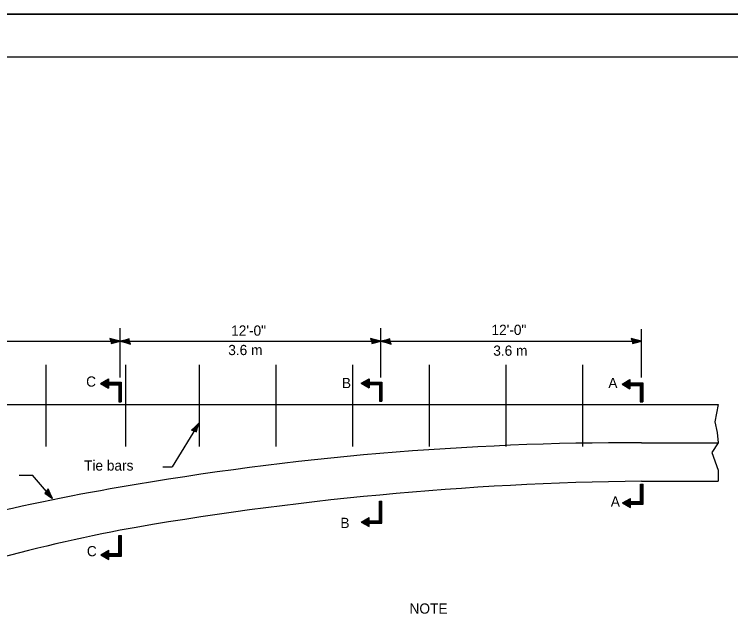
# Model space of a CAD drawing. Extents: x 1901644 to 1903004, y 132483 to 132923.
# Drawn here: x 1902710.1 to 1902878.3, y 132781.4 to 132923.2 of the extents above; entities that cross this region are included whole.
import ezdxf

# ---------------------------------------------------------------- set-up
doc = ezdxf.new("R2010")
doc.units = 0
for name, color, linetype in [('Design_PR_EOP', 7, 'Continuous'), ('Design_PR_Face of Curb line', 7, 'Continuous'), ('Design_PR_Roadway Dimensions', 7, 'Continuous'), ('Drainage_EX_Plan and Profile Notes', 7, 'Continuous'), ('Level 48', 7, 'Continuous'), ('Sheets_50 Reference Boundary', 7, 'Continuous'), ('Sheets_General Details', 7, 'Continuous'), ('Sheets_Printer Plotting Border', 7, 'Continuous'), ('Topo_Building', 7, 'Continuous')]:
    doc.layers.add(name, color=color, linetype=linetype)

# ---------------------------------------------------------------- blocks, each defined once
blk = doc.blocks.new('CTH')
at = {"layer": 'Drainage_EX_Plan and Profile Notes'}
blk.add_lwpolyline([(-1.836, 0.047), (-1.774, -0.444), (-0.999, -0.231), (0, 0), (-1.066, 0.262), (-2, 0.556), (-1.836, 0.047), (-1.754, -0.277), (-0.672, 0.002), (-1.855, 0.375), (-1.68, -0.044), (-1.182, 0.014), (-1.661, 0.145)], dxfattribs=at)

msp = doc.modelspace()

# ---------------------------------------------------------------- linework, layer by layer
at = {"layer": 'Design_PR_EOP'}
for p, q in [((1902573.33, 132831.65), (1902875.36, 132831.65)), ((1902857.36, 132813.65), (1902875.36, 132813.65))]:
    msp.add_line(p, q, dxfattribs=at)
msp.add_lwpolyline([(1902875.36, 132831.65), (1902874.56, 132827.54), (1902875.17, 132825.09), (1902875.36, 132822.65), (1902873.88, 132820.34), (1902875.37, 132816.19), (1902875.36, 132813.65)], dxfattribs=at)
for centre, radius, start, end in [((1902866.6, 132059.43), 754.28, 90.70219, 100.05123), ((1902815.09, 132390.59), 419.27, 101.0179, 110.6381)]:
    msp.add_arc(centre, radius, start, end, dxfattribs=at)
at = {"layer": 'Design_PR_Face of Curb line'}
msp.add_line((1902857.36, 132822.65), (1902875.36, 132822.65), dxfattribs=at)
for centre, radius, start, end in [((1902855.63, 132120.14), 702.52, 89.85933, 99.89105), ((1902825.06, 132285.7), 534.17, 99.7105, 107.7526)]:
    msp.add_arc(centre, radius, start, end, dxfattribs=at)
at = {"layer": 'Design_PR_Roadway Dimensions'}
for p, q in [((1902734.97, 132838), (1902734.97, 132849.58)), ((1902796.17, 132838), (1902796.17, 132849.58)), ((1902857.37, 132838), (1902857.37, 132849.32)), ((1902673.77, 132846.48), (1902734.97, 132846.48)), ((1902734.97, 132846.48), (1902796.17, 132846.48)), ((1902796.17, 132846.48), (1902857.37, 132846.48)), ((1902730.37, 132836.56), (1902732.24, 132837.64)), ((1902732.24, 132837.64), (1902732.24, 132835.48)), ((1902791.56, 132836.6), (1902793.43, 132837.68)), ((1902793.43, 132837.68), (1902793.43, 132835.52)), ((1902852.8, 132836.42), (1902854.67, 132837.5)), ((1902854.67, 132837.5), (1902854.67, 132835.34)), ((1902730.37, 132836.56), (1902732.24, 132835.48)), ((1902730.71, 132836.56), (1902732.08, 132837.35)), ((1902730.71, 132836.56), (1902732.08, 132835.77)), ((1902731.04, 132836.56), (1902731.91, 132837.06)), ((1902731.04, 132836.56), (1902731.91, 132836.06)), ((1902731.38, 132836.56), (1902731.74, 132836.77)), ((1902731.38, 132836.56), (1902731.74, 132836.36)), ((1902731.74, 132836.77), (1902731.74, 132836.36)), ((1902731.91, 132837.06), (1902731.91, 132836.06)), ((1902732.08, 132837.35), (1902732.08, 132835.77)), ((1902732.24, 132836.86), (1902735.24, 132836.86)), ((1902732.24, 132836.71), (1902735.09, 132836.71)), ((1902732.24, 132836.56), (1902734.94, 132836.56)), ((1902732.24, 132836.41), (1902734.79, 132836.41)), ((1902732.24, 132836.26), (1902734.64, 132836.26)), ((1902734.64, 132836.26), (1902734.64, 132832.25)), ((1902734.79, 132836.41), (1902734.79, 132832.25)), ((1902734.94, 132836.56), (1902734.94, 132832.25)), ((1902735.09, 132836.71), (1902735.09, 132832.25)), ((1902735.24, 132836.86), (1902735.24, 132832.25)), ((1902791.56, 132836.6), (1902793.43, 132835.52)), ((1902791.9, 132836.6), (1902793.27, 132837.38)), ((1902791.9, 132836.6), (1902793.27, 132835.81)), ((1902792.24, 132836.6), (1902793.1, 132837.09)), ((1902792.24, 132836.6), (1902793.1, 132836.1)), ((1902792.57, 132836.6), (1902792.93, 132836.8)), ((1902792.57, 132836.6), (1902792.93, 132836.39)), ((1902792.93, 132836.8), (1902792.93, 132836.39)), ((1902793.1, 132837.09), (1902793.1, 132836.1)), ((1902793.27, 132837.38), (1902793.27, 132835.81)), ((1902793.43, 132836.9), (1902796.43, 132836.9)), ((1902793.43, 132836.75), (1902796.28, 132836.75)), ((1902793.43, 132836.6), (1902796.13, 132836.6)), ((1902793.43, 132836.45), (1902795.98, 132836.45)), ((1902793.43, 132836.3), (1902795.83, 132836.3)), ((1902795.83, 132836.3), (1902795.83, 132832.41)), ((1902795.98, 132836.45), (1902795.98, 132832.41)), ((1902796.13, 132836.6), (1902796.13, 132832.41)), ((1902796.28, 132836.75), (1902796.28, 132832.41)), ((1902796.43, 132836.9), (1902796.43, 132832.41)), ((1902852.8, 132836.42), (1902854.67, 132835.34)), ((1902853.14, 132836.42), (1902854.5, 132837.21)), ((1902853.14, 132836.42), (1902854.5, 132835.63)), ((1902853.47, 132836.42), (1902854.34, 132836.92)), ((1902853.47, 132836.42), (1902854.34, 132835.92)), ((1902853.81, 132836.42), (1902854.17, 132836.63)), ((1902853.81, 132836.42), (1902854.17, 132836.21)), ((1902854.17, 132836.63), (1902854.17, 132836.21)), ((1902854.34, 132836.92), (1902854.34, 132835.92)), ((1902854.5, 132837.21), (1902854.5, 132835.63)), ((1902854.67, 132836.72), (1902857.67, 132836.72)), ((1902854.67, 132836.57), (1902857.52, 132836.57)), ((1902854.67, 132836.42), (1902857.37, 132836.42)), ((1902854.67, 132836.27), (1902857.22, 132836.27)), ((1902854.67, 132836.12), (1902857.07, 132836.12)), ((1902857.07, 132836.12), (1902857.07, 132832.23)), ((1902857.22, 132836.27), (1902857.22, 132832.23)), ((1902857.37, 132836.42), (1902857.37, 132832.23)), ((1902857.52, 132836.57), (1902857.52, 132832.23)), ((1902857.67, 132836.72), (1902857.67, 132832.23)), ((1902734.64, 132832.25), (1902735.24, 132832.25)), ((1902795.83, 132832.41), (1902796.43, 132832.41)), ((1902857.07, 132832.23), (1902857.67, 132832.23)), ((1902753.52, 132827.33), (1902747.21, 132817.03)), ((1902744.96, 132817.03), (1902747.21, 132817.03)), ((1902711.22, 132815.06), (1902714.37, 132815.06)), ((1902719.09, 132809.57), (1902714.37, 132815.06)), ((1902857.17, 132812.97), (1902857.77, 132812.97)), ((1902857.17, 132808.83), (1902857.17, 132812.97)), ((1902857.32, 132808.68), (1902857.32, 132812.97)), ((1902857.47, 132808.53), (1902857.47, 132812.97)), ((1902857.62, 132808.38), (1902857.62, 132812.97)), ((1902857.77, 132808.23), (1902857.77, 132812.97)), ((1902795.82, 132808.97), (1902796.42, 132808.97)), ((1902795.82, 132804.35), (1902795.82, 132808.97)), ((1902795.97, 132804.2), (1902795.97, 132808.97)), ((1902796.12, 132804.05), (1902796.12, 132808.97)), ((1902796.27, 132803.9), (1902796.27, 132808.97)), ((1902796.42, 132803.75), (1902796.42, 132808.97)), ((1902852.9, 132808.53), (1902854.77, 132809.61)), ((1902853.23, 132808.53), (1902854.6, 132809.32)), ((1902853.57, 132808.53), (1902854.43, 132809.03)), ((1902854.43, 132808.03), (1902854.43, 132809.03)), ((1902854.6, 132807.74), (1902854.6, 132809.32)), ((1902854.77, 132807.45), (1902854.77, 132809.61)), ((1902852.9, 132808.53), (1902854.77, 132807.45)), ((1902853.23, 132808.53), (1902854.6, 132807.74)), ((1902853.57, 132808.53), (1902854.43, 132808.03)), ((1902853.91, 132808.53), (1902854.26, 132808.74)), ((1902853.91, 132808.53), (1902854.26, 132808.32)), ((1902854.26, 132808.32), (1902854.26, 132808.74)), ((1902854.77, 132808.83), (1902857.17, 132808.83)), ((1902854.77, 132808.68), (1902857.32, 132808.68)), ((1902854.77, 132808.53), (1902857.47, 132808.53)), ((1902854.77, 132808.38), (1902857.62, 132808.38)), ((1902854.77, 132808.23), (1902857.77, 132808.23)), ((1902791.55, 132804.05), (1902793.42, 132805.13)), ((1902791.55, 132804.05), (1902793.42, 132802.97)), ((1902791.88, 132804.05), (1902793.25, 132804.84)), ((1902791.88, 132804.05), (1902793.25, 132803.26)), ((1902792.22, 132804.05), (1902793.08, 132804.55)), ((1902792.22, 132804.05), (1902793.08, 132803.55)), ((1902792.56, 132804.05), (1902792.92, 132804.26)), ((1902792.56, 132804.05), (1902792.92, 132803.84)), ((1902792.92, 132803.84), (1902792.92, 132804.26)), ((1902793.08, 132803.55), (1902793.08, 132804.55)), ((1902793.25, 132803.26), (1902793.25, 132804.84)), ((1902793.42, 132802.97), (1902793.42, 132805.13)), ((1902793.42, 132804.35), (1902795.82, 132804.35)), ((1902793.42, 132804.2), (1902795.97, 132804.2)), ((1902793.42, 132804.05), (1902796.12, 132804.05)), ((1902793.42, 132803.9), (1902796.27, 132803.9)), ((1902793.42, 132803.75), (1902796.42, 132803.75)), ((1902734.68, 132800.9), (1902735.28, 132800.9)), ((1902734.68, 132796.63), (1902734.68, 132800.9)), ((1902734.83, 132796.48), (1902734.83, 132800.9)), ((1902734.98, 132796.33), (1902734.98, 132800.9)), ((1902735.13, 132796.18), (1902735.13, 132800.9)), ((1902735.28, 132796.03), (1902735.28, 132800.9)), ((1902730.41, 132796.33), (1902732.28, 132797.41)), ((1902730.74, 132796.33), (1902732.11, 132797.12)), ((1902732.11, 132795.54), (1902732.11, 132797.12)), ((1902732.28, 132795.25), (1902732.28, 132797.41)), ((1902730.41, 132796.33), (1902732.28, 132795.25)), ((1902730.74, 132796.33), (1902732.11, 132795.54)), ((1902731.08, 132796.33), (1902731.94, 132796.83)), ((1902731.08, 132796.33), (1902731.94, 132795.83)), ((1902731.42, 132796.33), (1902731.77, 132796.54)), ((1902731.42, 132796.33), (1902731.77, 132796.13)), ((1902731.77, 132796.13), (1902731.77, 132796.54)), ((1902731.94, 132795.83), (1902731.94, 132796.83)), ((1902732.28, 132796.63), (1902734.68, 132796.63)), ((1902732.28, 132796.48), (1902734.83, 132796.48)), ((1902732.28, 132796.33), (1902734.98, 132796.33)), ((1902732.28, 132796.18), (1902735.13, 132796.18)), ((1902732.28, 132796.03), (1902735.28, 132796.03))]:
    msp.add_line(p, q, dxfattribs=at)
for points in [[(1902732.77, 132846.54), (1902732.84, 132845.95), (1902733.77, 132846.21), (1902734.97, 132846.48), (1902733.69, 132846.8), (1902732.57, 132847.15), (1902732.77, 132846.54), (1902732.87, 132846.15), (1902734.17, 132846.49), (1902732.75, 132846.93), (1902732.96, 132846.43), (1902733.56, 132846.5), (1902732.98, 132846.66)], [(1902737.18, 132846.43), (1902737.1, 132847.02), (1902736.17, 132846.76), (1902734.97, 132846.48), (1902736.25, 132846.17), (1902737.37, 132845.82), (1902737.18, 132846.43), (1902737.08, 132846.82), (1902735.78, 132846.48), (1902737.2, 132846.03), (1902736.99, 132846.54), (1902736.39, 132846.47), (1902736.97, 132846.31)], [(1902793.97, 132846.54), (1902794.04, 132845.95), (1902794.97, 132846.21), (1902796.17, 132846.48), (1902794.89, 132846.8), (1902793.77, 132847.15), (1902793.97, 132846.54), (1902794.07, 132846.15), (1902795.37, 132846.49), (1902793.95, 132846.93), (1902794.16, 132846.43), (1902794.76, 132846.5), (1902794.18, 132846.66)], [(1902798.38, 132846.43), (1902798.3, 132847.02), (1902797.37, 132846.76), (1902796.17, 132846.48), (1902797.45, 132846.17), (1902798.57, 132845.82), (1902798.38, 132846.43), (1902798.28, 132846.82), (1902796.98, 132846.48), (1902798.4, 132846.03), (1902798.19, 132846.54), (1902797.59, 132846.47), (1902798.17, 132846.31)], [(1902855.17, 132846.54), (1902855.24, 132845.95), (1902856.17, 132846.21), (1902857.37, 132846.48), (1902856.09, 132846.8), (1902854.97, 132847.15), (1902855.17, 132846.54), (1902855.27, 132846.15), (1902856.57, 132846.49), (1902855.15, 132846.93), (1902855.36, 132846.43), (1902855.96, 132846.5), (1902855.38, 132846.66)]]:
    msp.add_lwpolyline(points, dxfattribs=at)
at = {"layer": 'Level 48'}
msp.add_lwpolyline([(1902323.75, 132923.2), (1903003.75, 132923.2), (1903003.75, 132483.2), (1902323.75, 132483.2)], close=True, dxfattribs=at)
at = {"layer": 'Sheets_50 Reference Boundary'}
msp.add_lwpolyline([(1902363.75, 132913.19), (1902993.75, 132913.19), (1902993.75, 132513.2), (1902363.75, 132513.2)], close=True, dxfattribs=at)
at = {"layer": 'Sheets_General Details'}
msp.add_line((1903003.75, 132923.2), (1902323.75, 132923.2), dxfattribs=at)
msp.add_lwpolyline([(1902363.75, 132913.2), (1902993.75, 132913.2), (1902993.75, 132493.2), (1902363.75, 132493.2)], close=True, dxfattribs=at)
at = {"layer": 'Sheets_Printer Plotting Border'}
msp.add_lwpolyline([(1902323.75, 132483.2), (1903003.75, 132483.2), (1903003.75, 132923.2), (1902323.75, 132923.2)], close=True, dxfattribs=at)
at = {"layer": 'Topo_Building'}
for p, q in [((1902717.57, 132821.76), (1902717.57, 132840.96)), ((1902736.27, 132821.76), (1902736.27, 132840.96)), ((1902753.57, 132821.76), (1902753.57, 132840.96)), ((1902771.57, 132821.76), (1902771.57, 132840.96)), ((1902789.57, 132821.76), (1902789.57, 132840.96)), ((1902807.57, 132821.76), (1902807.57, 132840.96)), ((1902825.57, 132821.76), (1902825.57, 132840.96)), ((1902843.57, 132821.76), (1902843.57, 132840.96))]:
    msp.add_line(p, q, dxfattribs=at)

# ---------------------------------------------------------------- block references
at = {"layer": 'Design_PR_Roadway Dimensions', "xscale": 1.2}
for p, yscale, rotation in [((1902753.52, 132827.33), 1.2, 58.48868969925909), ((1902719.09, 132809.57), 1.1999999999999997, -49.35027710991714)]:
    msp.add_blockref('CTH', p, dxfattribs=dict(at, yscale=yscale, rotation=rotation))

# ---------------------------------------------------------------- texts
at = {"layer": 'Design_PR_Roadway Dimensions'}
for s, p in [('3.6 m', (1902760.35, 132843.22)), ('3.6 m', (1902822.57, 132843.07)), ('C', (1902726.98, 132835.82)), ('B', (1902787.03, 132835.47)), ('A', (1902849.59, 132835.47)), ('Tie bars', (1902726.49, 132816.12)), ('A', (1902850.16, 132807.67)), ('B', (1902786.68, 132802.64)), ('C', (1902727.15, 132796.01)), ('NOTE', (1902802.91, 132782.54))]:
    msp.add_text(s, height=2.4, dxfattribs=at).set_placement(p)
at = {"layer": 'Level 48'}
for p in [(1902761.03, 132847.78), (1902822.15, 132847.95)]:
    msp.add_text('12\'-0"', height=2.4, dxfattribs=at).set_placement(p)

doc.saveas('drawing.dxf')
